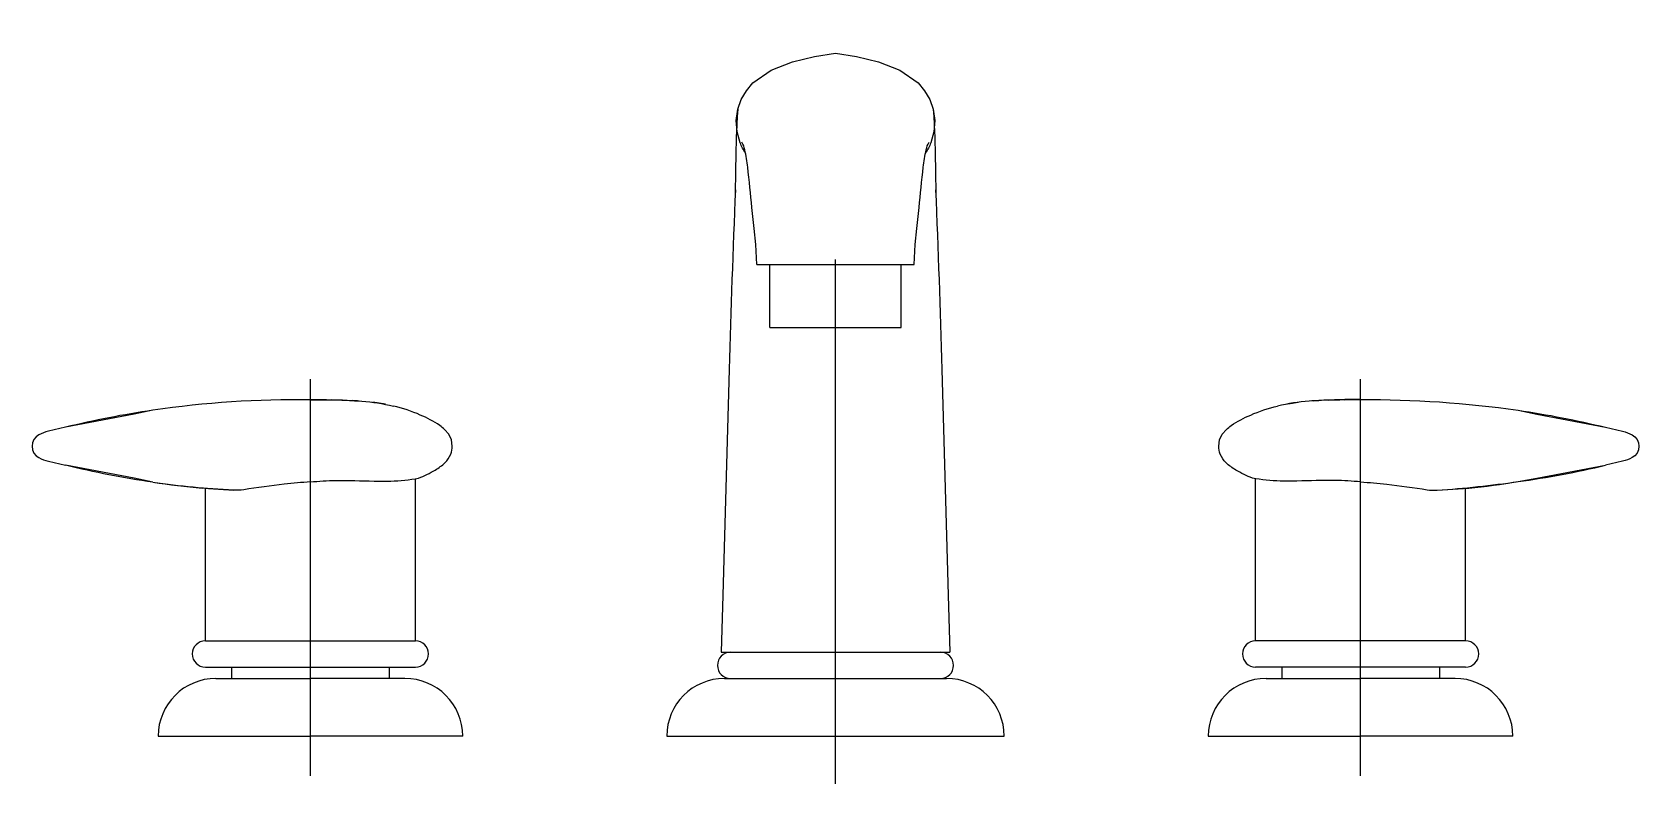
# Model space of a CAD drawing. Extents: x -275.959 to -275.653, y 0.562 to 0.705.
import ezdxf

# ---------------------------------------------------------------- set-up
doc = ezdxf.new("R2010")
doc.units = 0
doc.header["$LTSCALE"] = 0.2
doc.header["$MEASUREMENT"] = 0
doc.linetypes.add('AXES', pattern=[0.54, 0.3, -0.08, 0.08, -0.08])
doc.linetypes.add('CONTINU', pattern=[0])
doc.layers.get('0').update_dxf_attribs({"linetype": 'CONTINUOUS'})
doc.layers.add('DECA_EIXOS', color=5, linetype='AXES')

msp = doc.modelspace()

# ---------------------------------------------------------------- linework, layer by layer
at = {"linetype": 'CONTINU'}
for points in [[(-275.8232, 0.68182, -0.05259), (-275.82421, 0.68376), (-275.8248, 0.68585), (-275.82494, 0.68802), (-275.82464, 0.69017), (-275.82399, 0.69201), (-275.82302, 0.69369), (-275.82177, 0.69518), (-275.81833, 0.69764), (-275.81426, 0.69923), (-275.81002, 0.70021), (-275.80605, 0.70086)], [(-275.80605, 0.70086), (-275.80208, 0.70021), (-275.79784, 0.69923), (-275.79377, 0.69764), (-275.79033, 0.69518), (-275.78908, 0.69369), (-275.78811, 0.69201), (-275.78746, 0.69017), (-275.78716, 0.68802), (-275.7873, 0.68585), (-275.78789, 0.68376, -0.052589), (-275.7889, 0.68182)], [(-275.82464, 0.69017), (-275.82479, 0.68881), (-275.82492, 0.68577, 0.00401), (-275.82517, 0.67355)], [(-275.78746, 0.69017), (-275.78731, 0.68881), (-275.78718, 0.68577, -0.004011), (-275.78693, 0.67355)], [(-275.82105, 0.66055), (-275.82124, 0.6644), (-275.82153, 0.66746), (-275.82198, 0.67143, 0.007675), (-275.82277, 0.6791, 0.02716), (-275.82333, 0.6824, 0.103464), (-275.8239, 0.68387)], [(-275.79105, 0.66055), (-275.79087, 0.6644), (-275.79057, 0.66746), (-275.79012, 0.67143, -0.007676), (-275.78933, 0.6791, -0.027158), (-275.78877, 0.6824, -0.103471), (-275.7882, 0.68387)], [(-275.82511, 0.67483, 0.003128), (-275.82631, 0.64055), (-275.82752, 0.59753), (-275.8278, 0.58665)], [(-275.78699, 0.67483, -0.003128), (-275.78579, 0.64055), (-275.78458, 0.59753), (-275.7843, 0.58665)], [(-275.90605, 0.63478, 0.039579), (-275.93605, 0.63278)], [(-275.90605, 0.63478, -0.014001), (-275.89809, 0.63465)], [(-275.90605, 0.63478), (-275.89997, 0.63471, -0.013138), (-275.89629, 0.63451, -0.037994), (-275.89024, 0.63359)], [(-275.87905, 0.62592), (-275.8792, 0.62712), (-275.87972, 0.6282), (-275.88049, 0.62912, 0.039948), (-275.88142, 0.62989, 0.050794), (-275.88512, 0.63187, 0.041873), (-275.89024, 0.63359)], [(-275.73305, 0.62592), (-275.7329, 0.62712), (-275.73238, 0.6282), (-275.73161, 0.62912, -0.039948), (-275.73068, 0.62989, -0.050794), (-275.72698, 0.63187, -0.041873), (-275.72186, 0.63359)], [(-275.70605, 0.63481), (-275.71213, 0.63471, 0.013138), (-275.71581, 0.63451, 0.037994), (-275.72186, 0.63359)], [(-275.70605, 0.63481, 0.014001), (-275.71401, 0.63465)], [(-275.70605, 0.63481, -0.037264), (-275.67605, 0.63278)], [(-275.93605, 0.63278, 0.023676), (-275.95271, 0.62954)], [(-275.67605, 0.63278, -0.023676), (-275.65939, 0.62954)], [(-275.95271, 0.62954), (-275.95596, 0.62878, 0.060417), (-275.95776, 0.62809), (-275.95826, 0.62773), (-275.9587, 0.62722), (-275.95898, 0.6266), (-275.95905, 0.62592)], [(-275.65939, 0.62954), (-275.65614, 0.62878, -0.060417), (-275.65434, 0.62809), (-275.65384, 0.62773), (-275.6534, 0.62722), (-275.65312, 0.6266), (-275.65305, 0.62592)], [(-275.95905, 0.62592), (-275.95898, 0.62524), (-275.9587, 0.62462), (-275.95826, 0.62411), (-275.95776, 0.62375, 0.060421), (-275.95596, 0.62306), (-275.95271, 0.6223)], [(-275.88545, 0.61983, 0.03383), (-275.88231, 0.62138, 0.059974), (-275.88042, 0.62279, 0.107477), (-275.87933, 0.62439, 0.101985), (-275.87905, 0.62592)], [(-275.72665, 0.61983, -0.033828), (-275.72979, 0.62138, -0.059974), (-275.73168, 0.62279, -0.107481), (-275.73277, 0.62439, -0.101985), (-275.73305, 0.62592)], [(-275.65305, 0.62592), (-275.65312, 0.62524), (-275.6534, 0.62462), (-275.65384, 0.62411), (-275.65434, 0.62375, -0.060421), (-275.65614, 0.62306), (-275.65939, 0.6223)], [(-275.93605, 0.61906, -0.023675), (-275.95271, 0.6223)], [(-275.67605, 0.61918, 0.023675), (-275.65939, 0.6223)], [(-275.93605, 0.61906, 0.012895), (-275.92665, 0.61791)], [(-275.93605, 0.61906, 0.018262), (-275.92065, 0.61753)], [(-275.90605, 0.61912, 0.010181), (-275.91103, 0.61869, 0.006789), (-275.91874, 0.61764, -0.04879), (-275.92065, 0.61753)], [(-275.90605, 0.61912, -0.020126), (-275.90123, 0.6194, -0.011056), (-275.89394, 0.61926), (-275.89074, 0.61929, 0.036427), (-275.88545, 0.61983)], [(-275.70605, 0.61912, 0.020126), (-275.71087, 0.6194, 0.011056), (-275.71816, 0.61926), (-275.72136, 0.61929, -0.036427), (-275.72665, 0.61983)], [(-275.70605, 0.61912, -0.010181), (-275.70107, 0.61869, -0.006789), (-275.69337, 0.61764, 0.048789), (-275.69145, 0.61753)], [(-275.69145, 0.61753, 0.018262), (-275.67605, 0.61918)], [(-275.68545, 0.61791, 0.012895), (-275.67605, 0.61918)], [(-275.92605, 0.58882, 1), (-275.92605, 0.58382)], [(-275.88605, 0.58382, 1), (-275.88605, 0.58882)], [(-275.72605, 0.58882, 1), (-275.72605, 0.58382)], [(-275.68605, 0.58382, 1), (-275.68605, 0.58882)], [(-275.82604, 0.58665, 1), (-275.82604, 0.58165)], [(-275.78606, 0.58165, 1), (-275.78606, 0.58665)], [(-275.92405, 0.58165, 0.414206), (-275.93505, 0.57065)], [(-275.87705, 0.57065, 0.414206), (-275.88805, 0.58165)], [(-275.82719, 0.58165, 0.414205), (-275.83819, 0.57065)], [(-275.77391, 0.57065, 0.414205), (-275.78491, 0.58165)], [(-275.72405, 0.58165, 0.414206), (-275.73505, 0.57065)], [(-275.67705, 0.57065, 0.414206), (-275.68805, 0.58165)]]:
    msp.add_lwpolyline(points, format="xyb", dxfattribs=at)
for points in [[(-275.82105, 0.66055), (-275.79105, 0.66055)], [(-275.81854, 0.64855), (-275.81854, 0.66055)], [(-275.79356, 0.64855), (-275.79356, 0.66055)], [(-275.81854, 0.64855), (-275.79356, 0.64855)], [(-275.90301, 0.63475), (-275.90605, 0.63478)], [(-275.89997, 0.63471), (-275.90207, 0.63478)], [(-275.89708, 0.63457), (-275.89809, 0.63465)], [(-275.89173, 0.63392), (-275.89414, 0.6343)], [(-275.89269, 0.63407), (-275.89414, 0.6343)], [(-275.72037, 0.63392), (-275.71796, 0.6343)], [(-275.71941, 0.63407), (-275.71796, 0.6343)], [(-275.71502, 0.63457), (-275.71401, 0.63465)], [(-275.71213, 0.63471), (-275.71003, 0.63478)], [(-275.70909, 0.63475), (-275.70605, 0.63481)], [(-275.93605, 0.63278), (-275.9396, 0.63204), (-275.95271, 0.62954)], [(-275.67605, 0.63278), (-275.6725, 0.63204), (-275.65939, 0.62954)], [(-275.93605, 0.61906), (-275.9396, 0.61981), (-275.95271, 0.6223)], [(-275.67605, 0.61918), (-275.6725, 0.61981), (-275.65939, 0.6223)], [(-275.88605, 0.58882), (-275.88605, 0.61973)], [(-275.72605, 0.58882), (-275.72605, 0.61973)], [(-275.92065, 0.61753), (-275.92665, 0.61791)], [(-275.92605, 0.58882), (-275.92605, 0.61794)], [(-275.69145, 0.61753), (-275.68545, 0.61791)], [(-275.68605, 0.58882), (-275.68605, 0.61798)], [(-275.92605, 0.58882), (-275.88605, 0.58882)], [(-275.68605, 0.58882), (-275.72605, 0.58882)], [(-275.8278, 0.58665), (-275.7843, 0.58665)], [(-275.92605, 0.58382), (-275.88605, 0.58382)], [(-275.92405, 0.58165), (-275.90605, 0.58165)], [(-275.92105, 0.58382), (-275.92105, 0.58165)], [(-275.88805, 0.58165), (-275.90605, 0.58165)], [(-275.89105, 0.58382), (-275.89105, 0.58165)], [(-275.82719, 0.58165), (-275.78491, 0.58165)], [(-275.68605, 0.58382), (-275.72605, 0.58382)], [(-275.72405, 0.58165), (-275.70605, 0.58165)], [(-275.72105, 0.58382), (-275.72105, 0.58165)], [(-275.68805, 0.58165), (-275.70605, 0.58165)], [(-275.69105, 0.58382), (-275.69105, 0.58165)], [(-275.93505, 0.57065), (-275.90605, 0.57065)], [(-275.87705, 0.57065), (-275.90605, 0.57065)], [(-275.83819, 0.57065), (-275.77391, 0.57065)], [(-275.73505, 0.57065), (-275.70605, 0.57065)], [(-275.67705, 0.57065), (-275.70605, 0.57065)]]:
    msp.add_lwpolyline(points, dxfattribs=at)
at = {"layer": 'DECA_EIXOS'}
for points in [[(-275.80605, 0.56155), (-275.80605, 0.70487)], [(-275.90605, 0.56312), (-275.90605, 0.63871)], [(-275.70605, 0.56312), (-275.70605, 0.63871)]]:
    msp.add_lwpolyline(points, dxfattribs=at)

doc.saveas('drawing.dxf')
